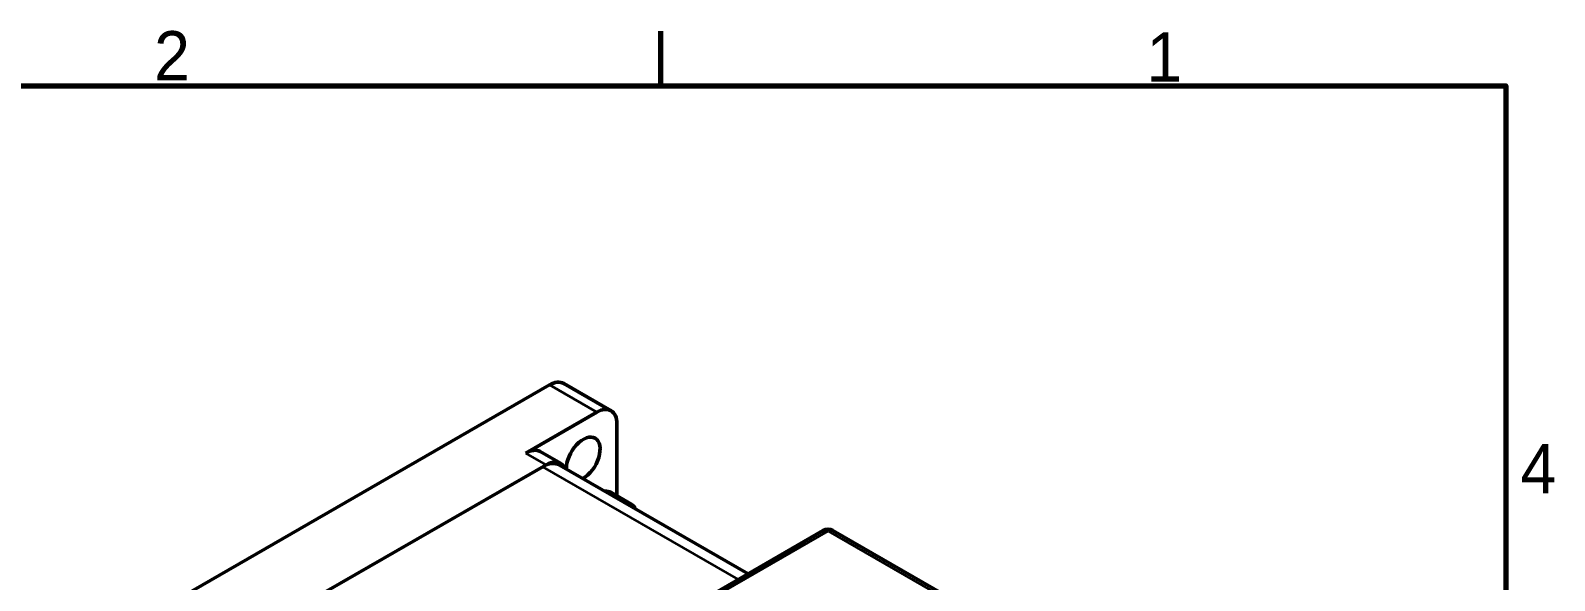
# Model space of a CAD drawing. Header units: millimetres. Extents: x 658 to 2262, y -118 to 445.
# Drawn here: x 1107.9 to 1267.5, y 378.8 to 436.5 of the extents above; entities that cross this region are included whole.
import ezdxf

# ---------------------------------------------------------------- set-up
doc = ezdxf.new("R2010")
doc.units = ezdxf.units.MM
doc.header["$LTSCALE"] = 1.5
doc.layers.get('0').update_dxf_attribs({"lineweight": 25})
for name, color, linetype, lineweight in [('경계(ISO)', 7, 'Continuous', 70), ('외형선(ISO)', 7, 'Continuous', 50), ('좁은 외형선(ISO)', 7, 'Continuous', 35)]:
    doc.layers.add(name, color=color, linetype=linetype, lineweight=lineweight)
doc.styles.get("Standard").update_dxf_attribs({"font": ''})
doc.styles.get('Standard').set_extended_font_data('Gulim')

# ---------------------------------------------------------------- blocks, each defined once
blk = doc.blocks.new('경계 Default Border')
at = {"layer": '경계(ISO)'}
blk.add_line((350, 287), (350, 290.9), dxfattribs=at)
at = {"layer": '경계(ISO)', "flags": 128}
blk.add_lwpolyline([(10, 10), (10, 287), (410, 287), (410, 10), (10, 10)], dxfattribs=at)
at = {"layer": '경계(ISO)', "char_height": 3.5, "attachment_point": 7}
for s, insert in [('2', (314.01, 287.4)), ('1', (384.47, 287.31)), ('4', (411.03, 258.04))]:
    blk.add_mtext(s, dxfattribs=dict(at, insert=insert))

msp = doc.modelspace()

# ---------------------------------------------------------------- linework, layer by layer
at = {"layer": '외형선(ISO)'}
for p, q in [((1124.043, 377.31), (1162.227, 399.355)), ((1168.677, 396.646), (1163.727, 399.504)), ((1167.177, 396.497), (1159.752, 392.211)), ((1169.298, 387.714), (1169.298, 395.273)), ((1163.374, 391.135), (1161.252, 392.359)), ((1138.539, 377.514), (1161.874, 390.986)), ((1161.52, 390.782), (1138.893, 377.718)), ((1183.041, 379.54), (1163.27, 390.955)), ((1168.677, 388.073), (1170.798, 386.848)), ((1172.145, 373.25), (1190.907, 384.082)), ((1206.549, 375.628), (1191.907, 384.082))]:
    msp.add_line(p, q, dxfattribs=at)
msp.add_arc((1191.407, 383.216), 1, 60, 120, dxfattribs=at)
for centre, major_axis, start_param, end_param in [((1162.227, 396.906), (1.5, 2.598), 0, 0.7853982), ((1167.177, 394.048), (1.5, 2.598), 5.4977871, 7.0685835), ((1165.763, 391.598), (1.25, 2.165), 3.9066822, 8.6596884), ((1159.752, 389.761), (1.5, 2.598), 0, 0.7853982), ((1161.52, 387.924), (1.75, 3.031), 0, 0.7853982), ((1161.874, 388.537), (1.5, 2.598), 5.9094344, 7.0685835), ((1167.177, 385.475), (1.5, 2.598), 0, 0.3737509), ((1169.298, 384.25), (1.5, 2.598), 5.9094344, 6.6569362)]:
    msp.add_ellipse(centre, major_axis=major_axis, ratio=0.5773503, start_param=start_param, end_param=end_param, dxfattribs=at)
at = {"layer": '좁은 외형선(ISO)'}
for p, q in [((1167.177, 396.497), (1162.227, 399.355)), ((1161.874, 390.986), (1159.752, 392.211)), ((1182.016, 378.949), (1161.52, 390.782)), ((1172.645, 373.2), (1191.407, 384.032)), ((1191.407, 384.032), (1206.256, 375.459))]:
    msp.add_line(p, q, dxfattribs=at)
for major_axis, start_param, end_param in [((-0.5, 0.866), 5.4977871, 6.2831853), ((0.5, 0.866), 0, 0.7853982)]:
    msp.add_ellipse((1191.407, 383.216), major_axis=major_axis, ratio=0.5773503, start_param=start_param, end_param=end_param, dxfattribs=at)

# ---------------------------------------------------------------- block references
at = {"color": 0, "xscale": 1.474767, "yscale": 1.474767, "zscale": 1.474767}
msp.add_blockref('경계 Default Border', (657.74, 7.435), dxfattribs=at)

doc.saveas('drawing.dxf')
